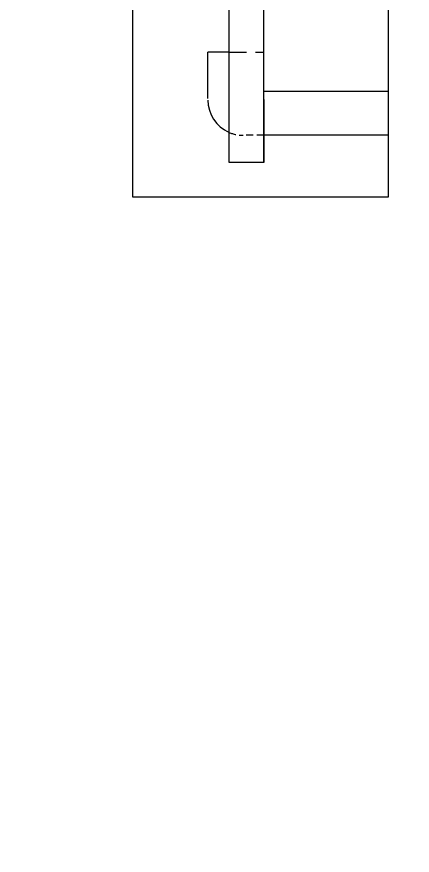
# Model space of a CAD drawing. Extents: x -1140 to 5605, y -816 to 2382.
# Drawn here: x 4095.8 to 4297.8, y -131 to 297.1 of the extents above; entities that cross this region are included whole.
import ezdxf

# ---------------------------------------------------------------- set-up
doc = ezdxf.new("R2010")
doc.units = 0
doc.header["$MEASUREMENT"] = 0
for name, pattern in [('AI-Linetype-71', [13.504076, 9.002717, -4.501359]), ('AI-Linetype-72', [5.40163, 3.601087, -1.800543]), ('AI-Linetype-73', [5.40163, 3.601087, -1.800543])]:
    doc.linetypes.add(name, pattern=pattern)
doc.layers.add('G-ANNO-TTLB', color=7, linetype='Continuous', lineweight=0)
doc.layers.add('TYVEK', color=7, linetype='Continuous', lineweight=0)

msp = doc.modelspace()

# ---------------------------------------------------------------- hatches: boundary and pattern name
at = {"layer": 'G-ANNO-TTLB', "true_color": 0xff00ff, "transparency": 33554687}
h = msp.add_hatch(color=6, dxfattribs=at)
edge = h.paths.add_edge_path()
edge.add_spline(control_points=[(5285.56, -733.23), (5285.56, -733.23), (2356.04, -733.23), (2356.04, -733.23), (2356.04, -733.23), (2356.04, 1723.77), (2356.04, 1723.77), (2356.04, 1723.77), (5285.56, 1723.77), (5285.56, 1723.77), (5285.56, 1723.77), (5285.56, -733.23), (5285.56, -733.23)], knot_values=[0, 0, 0, 0, 1, 1, 1, 2, 2, 2, 3, 3, 3, 4, 4, 4, 4], degree=3, periodic=0)
edge = h.paths.add_edge_path()
edge.add_spline(control_points=[(2365.04, 1714.77), (2365.04, 1714.77), (2365.04, -724.23), (2365.04, -724.23), (2365.04, -724.23), (5276.56, -724.23), (5276.56, -724.23), (5276.56, -724.23), (5276.56, 1714.77), (5276.56, 1714.77), (5276.56, 1714.77), (2365.04, 1714.77), (2365.04, 1714.77)], knot_values=[0, 0, 0, 0, 1, 1, 1, 2, 2, 2, 3, 3, 3, 4, 4, 4, 4], degree=3, periodic=0)
edge.add_line((2365.04, 1714.77), (2365.04, 1714.77))

# ---------------------------------------------------------------- linework, layer by layer
at = {"layer": 'G-ANNO-TTLB'}
for points in [[(5285.56, -733.23), (5285.56, -733.23), (2356.04, -733.23), (2356.04, -733.23), (2356.04, -733.23), (2356.04, 1723.77), (2356.04, 1723.77), (2356.04, 1723.77), (5285.56, 1723.77), (5285.56, 1723.77), (5285.56, 1723.77), (5285.56, -733.23), (5285.56, -733.23)], [(2365.04, 1714.77), (2365.04, 1714.77), (2365.04, -724.23), (2365.04, -724.23), (2365.04, -724.23), (5276.56, -724.23), (5276.56, -724.23), (5276.56, -724.23), (5276.56, 1714.77), (5276.56, 1714.77), (5276.56, 1714.77), (2365.04, 1714.77), (2365.04, 1714.77)]]:
    msp.add_open_spline(points, degree=3, knots=[0, 0, 0, 0, 1, 1, 1, 2, 2, 2, 3, 3, 3, 4, 4, 4, 4], dxfattribs=at)
at = {"layer": 'TYVEK', "color": 1, "lineweight": 25, "true_color": 0xff0000}
for p, q in [((4204.21, 222.67), (4204.21, 304.17)), ((4221.94, 222.67), (4221.94, 304.17)), ((4221.94, 254.79), (4221.94, 222.67)), ((4221.94, 222.67), (4204.21, 222.67))]:
    msp.add_line(p, q, dxfattribs=at)
at = {"layer": 'TYVEK', "color": 18, "lineweight": 25, "true_color": 0x000000}
for p, q in [((4193.41, 255.37), (4193.41, 278.97)), ((4204.21, 278.97), (4193.41, 278.97)), ((4221.94, 259.15), (4285.58, 259.15)), ((4285.58, 236.6), (4221.94, 236.6))]:
    msp.add_line(p, q, dxfattribs=at)
at = {"layer": 'TYVEK', "color": 18, "linetype": 'AI-Linetype-71', "lineweight": 25, "true_color": 0x000000}
msp.add_line((4204.21, 278.97), (4221.94, 278.97), dxfattribs=at)
at = {"layer": 'TYVEK', "color": 18, "linetype": 'AI-Linetype-73', "lineweight": 25, "true_color": 0x000000}
msp.add_line((4221.94, 236.6), (4211.41, 236.6), dxfattribs=at)
at = {"layer": 'TYVEK', "color": 18, "lineweight": 25, "true_color": 0x000000}
msp.add_lwpolyline([(4285.58, 204.99), (4154.98, 204.99), (4154.98, 304.17), (4285.58, 304.17)], close=True, dxfattribs=at)
msp.add_open_spline([(4193.41, 254.6), (4193.41, 247.45), (4197.65, 240.97), (4204.21, 238.1)], degree=3, dxfattribs=at)
at = {"layer": 'TYVEK', "color": 18, "linetype": 'AI-Linetype-72', "lineweight": 25, "true_color": 0x000000}
msp.add_open_spline([(4204.21, 238.1), (4206.48, 237.11), (4208.93, 236.6), (4211.41, 236.6)], degree=3, dxfattribs=at)

doc.saveas('drawing.dxf')
